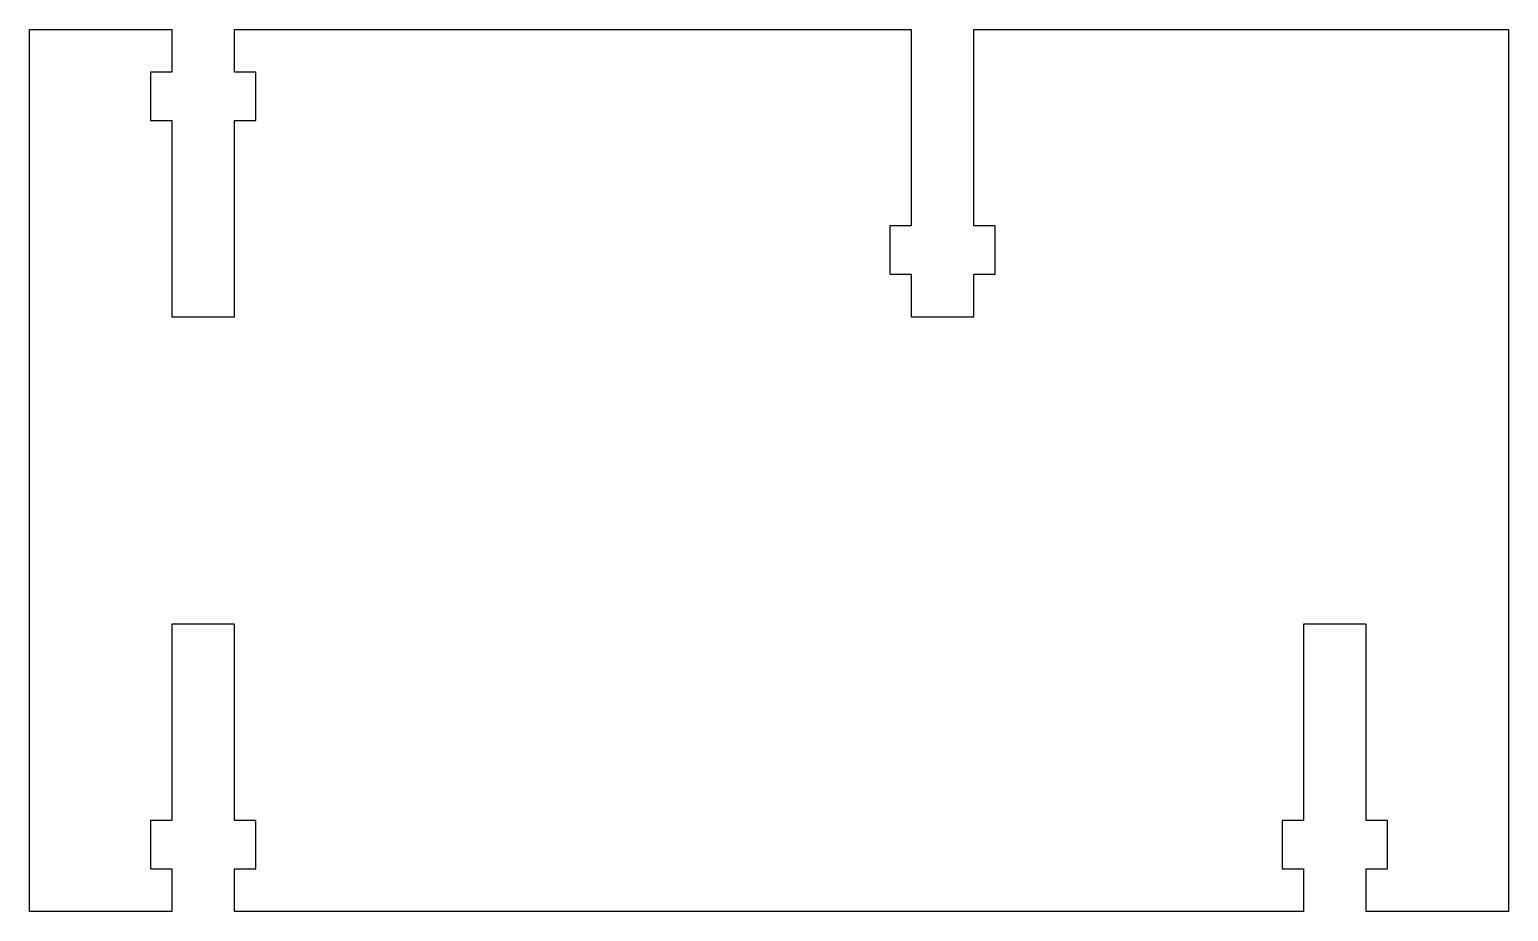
# Model space of a CAD drawing. Header units: millimetres. Extents: x -52 to 52, y -31 to 31.
import ezdxf

# ---------------------------------------------------------------- set-up
doc = ezdxf.new("R2010")
doc.units = ezdxf.units.MM

msp = doc.modelspace()

# ---------------------------------------------------------------- linework, layer by layer
at = {"color": 7, "linetype": 'Continuous', "lineweight": 25}
for p, q in [((-52, -31), (-52, 31)), ((-52, 31), (-42, 31)), ((-42, 31), (-42, 28)), ((-37.6, 28), (-37.6, 31)), ((-37.6, 31), (10, 31)), ((10, 31), (10, 17.2)), ((14.4, 17.2), (14.4, 31)), ((14.4, 31), (52, 31)), ((52, 31), (52, -31)), ((-42, 28), (-43.5, 28)), ((-43.5, 28), (-43.5, 24.6)), ((-36.1, 28), (-37.6, 28)), ((-36.1, 24.6), (-36.1, 28)), ((-43.5, 24.6), (-42, 24.6)), ((-42, 24.6), (-42, 10.8)), ((-37.6, 10.8), (-37.6, 24.6)), ((-37.6, 24.6), (-36.1, 24.6)), ((10, 17.2), (8.5, 17.2)), ((8.5, 17.2), (8.5, 13.8)), ((15.9, 17.2), (14.4, 17.2)), ((15.9, 13.8), (15.9, 17.2)), ((8.5, 13.8), (10, 13.8)), ((10, 13.8), (10, 10.8)), ((14.4, 10.8), (14.4, 13.8)), ((14.4, 13.8), (15.9, 13.8)), ((-42, 10.8), (-37.6, 10.8)), ((10, 10.8), (14.4, 10.8)), ((-37.6, -10.8), (-42, -10.8)), ((-42, -10.8), (-42, -24.6)), ((-37.6, -24.6), (-37.6, -10.8)), ((42, -10.8), (37.6, -10.8)), ((37.6, -10.8), (37.6, -24.6)), ((42, -24.6), (42, -10.8)), ((-42, -24.6), (-43.5, -24.6)), ((-43.5, -24.6), (-43.5, -28)), ((-36.1, -24.6), (-37.6, -24.6)), ((-36.1, -28), (-36.1, -24.6)), ((37.6, -24.6), (36.1, -24.6)), ((36.1, -24.6), (36.1, -28)), ((43.5, -24.6), (42, -24.6)), ((43.5, -28), (43.5, -24.6)), ((-43.5, -28), (-42, -28)), ((-42, -28), (-42, -31)), ((-37.6, -31), (-37.6, -28)), ((-37.6, -28), (-36.1, -28)), ((36.1, -28), (37.6, -28)), ((37.6, -28), (37.6, -31)), ((42, -31), (42, -28)), ((42, -28), (43.5, -28)), ((-42, -31), (-52, -31)), ((37.6, -31), (-37.6, -31)), ((52, -31), (42, -31))]:
    msp.add_line(p, q, dxfattribs=at)

doc.saveas('drawing.dxf')
